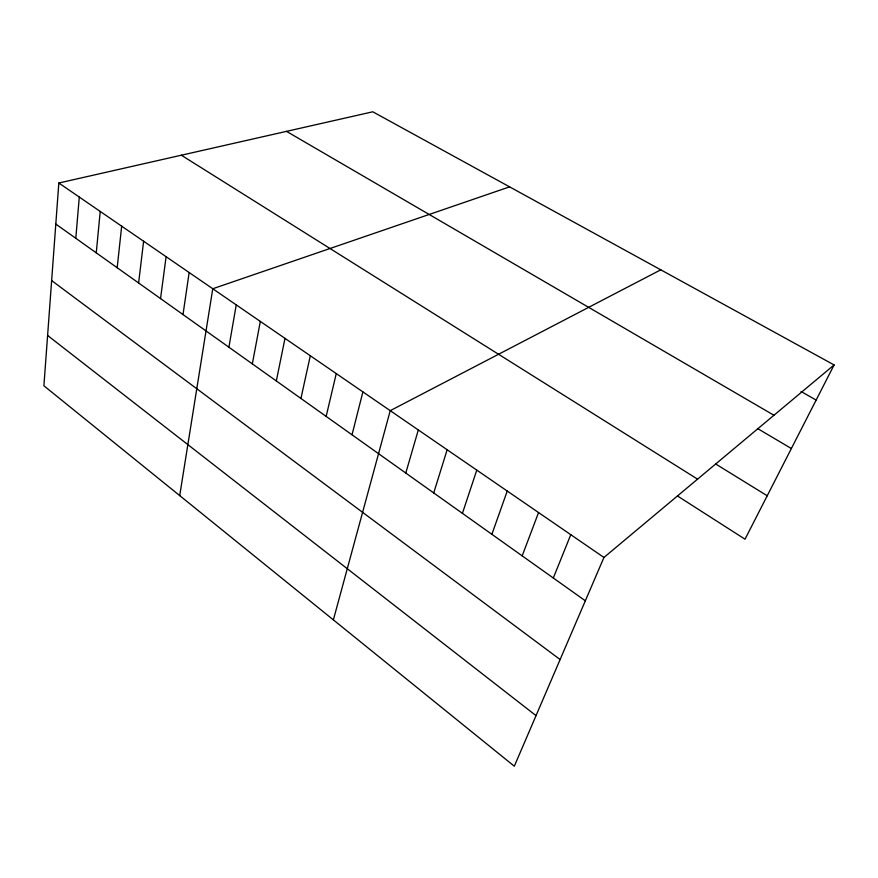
<?xml version="1.0" encoding="UTF-8"?>
<svg xmlns="http://www.w3.org/2000/svg" width="878" height="878" viewBox="0 0 878 878"><rect width="100%" height="100%" fill="white"/><g stroke="black" fill="none" stroke-linecap="round" stroke-linejoin="round"><path stroke-width="1.32" d="M58.826 183.008L43.9 385.771L514.31 766.209L603.943 557.464L834.1 364.941L372.799 111.791L58.826 183.008L603.943 557.464M75.804 238.289L79.283 197.067M96.262 252.842L100.224 211.444M117.191 267.735L121.669 226.173M138.614 282.979L143.619 241.252M160.542 298.586L166.107 256.694M183.008 314.565L189.143 272.52M179.716 495.609L212.761 288.752L509.591 186.86M228.895 347.205L236.248 304.885M252.326 363.876L260.327 321.425M276.329 380.953L284.999 338.37M300.934 398.458L310.307 355.755M326.155 416.402L336.263 373.589M352.023 434.797L362.899 391.884M333.366 619.879L390.238 410.663L660.761 269.82M405.779 473.044L418.312 429.946M433.721 492.92L447.154 449.755M462.421 513.345L476.787 470.114M491.889 534.307L507.243 491.032M522.18 555.862L538.565 512.543M553.316 578.009L570.788 534.68M834.1 364.941L745.016 539.202L677.443 495.949M801.01 391.478L816.145 400.061M286.502 131.36L773.946 415.261M757.484 428.486L791.363 448.526M715.559 463.913L767.218 495.763M181.362 155.219L697.56 479.147M55.808 224.066L585.341 600.793M51.648 280.576L560.109 659.532M47.599 335.462L536.03 715.625"/></g></svg>
